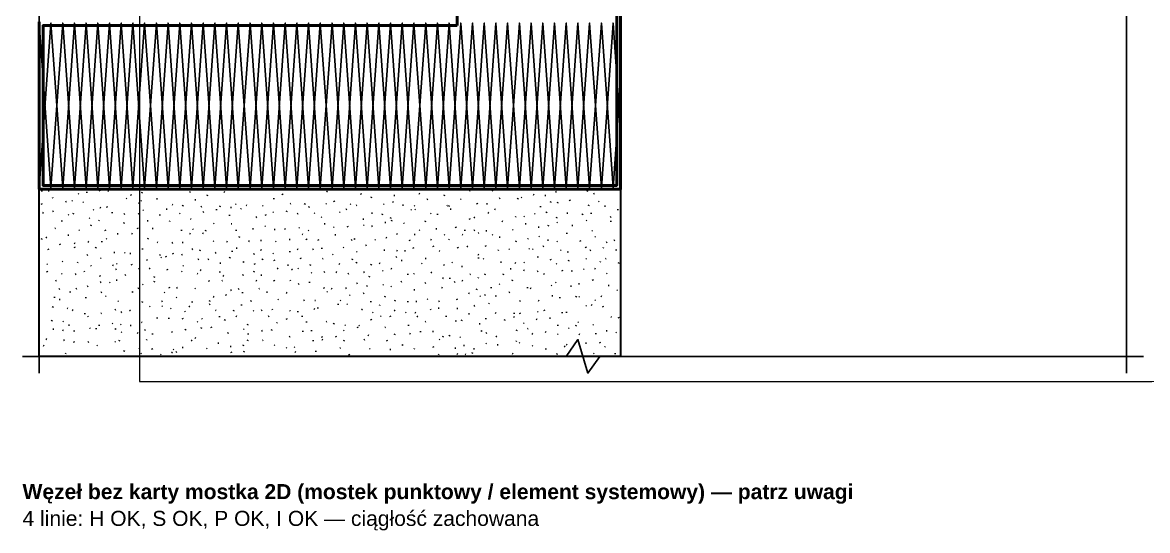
# Model space of a CAD drawing. Header units: metres. Extents: x -0.4 to 46.8, y -1.3 to 1.1.
# Drawn here: x 44.79 to 46.135, y -1.208 to -0.601 of the extents above; entities that cross this region are included whole.
import ezdxf

# ---------------------------------------------------------------- set-up
doc = ezdxf.new("R2010")
doc.units = ezdxf.units.M
doc.linetypes.add('KRESKOWA_DROBNA', pattern=[3.15, 2.1, -1.05])
doc.linetypes.add('PUNKTOWA_KROTKA', pattern=[6.3, 4.2, -1.05, 0, -1.05])
doc.layers.add('A-DET-IZOL', color=30, linetype='Continuous', lineweight=35, true_color=0xef6c00)
doc.layers.add('A-DET-MEMBRANY', color=8, linetype='PUNKTOWA_KROTKA', lineweight=25, true_color=0x455a64)
for name, color, linetype, lineweight in [('A-DET-OPIS', 2, 'Continuous', 25), ('A-DET-PRZERWA', 8, 'Continuous', 25), ('A-KRESKOWANIE', 8, 'Continuous', 18), ('A-OPISY', 2, 'Continuous', 25), ('A-SCIANY-IZOL', 4, 'Continuous', 35), ('A-WARSTWY', 8, 'Continuous', 25)]:
    doc.layers.add(name, color=color, linetype=linetype, lineweight=lineweight)
doc.styles.add('PL_ARIAL', font='arial.ttf')
doc.styles.add('PL_ARIAL_B', font='arialbd.ttf')

msp = doc.modelspace()

# ---------------------------------------------------------------- linework, layer by layer
at = {"layer": 'A-DET-IZOL', "lineweight": 50, "ltscale": 0.01, "true_color": 0xef6c00}
msp.add_lwpolyline([(45.3096, -0.6045), (45.3096, -0.0455), (45.2596, -0.0455), (45.2596, -0.0045), (45.3706, -0.0045), (45.3706, -0.0095), (45.5006, -0.0095), (45.5006, -0.7955), (44.8146, -0.7955), (44.8146, -0.6045)], close=True, dxfattribs=at)
at = {"layer": 'A-DET-MEMBRANY', "linetype": 'KRESKOWA_DROBNA', "lineweight": 25, "ltscale": 0.01, "true_color": 0x757575, "flags": 128}
msp.add_lwpolyline([(44.8101, -0.8), (45.5051, -0.8)], dxfattribs=at)
at = {"layer": 'A-DET-PRZERWA', "lineweight": 25, "ltscale": 0.01, "true_color": 0x000000}
for points in [[(44.8101, 0.02), (44.8101, -0.48), (44.8301, -0.494), (44.7901, -0.506), (44.8101, -0.52), (44.8101, -1.02)], [(46.1101, -0.0567), (46.1101, -0.5184), (46.1301, -0.5324), (46.0901, -0.5444), (46.1101, -0.5584), (46.1101, -1.02)], [(44.7901, -1), (45.4401, -1), (45.4541, -0.98), (45.4661, -1.02), (45.4801, -1), (46.1301, -1)]]:
    msp.add_lwpolyline(points, dxfattribs=at)
at = {"layer": 'A-KRESKOWANIE', "lineweight": 25, "ltscale": 0.01}
for points in [[(44.8101, -0.7985), (44.8241, -0.6015), (44.8381, -0.7985), (44.8521, -0.6015), (44.8661, -0.7985), (44.8801, -0.6015), (44.8941, -0.7985), (44.9081, -0.6015), (44.9221, -0.7985), (44.9361, -0.6015), (44.9501, -0.7985), (44.9641, -0.6015), (44.9781, -0.7985), (44.9921, -0.6015), (45.0061, -0.7985), (45.0201, -0.6015), (45.0341, -0.7985), (45.0481, -0.6015), (45.0621, -0.7985), (45.0761, -0.6015), (45.0901, -0.7985), (45.1041, -0.6015), (45.1181, -0.7985), (45.1321, -0.6015), (45.1461, -0.7985), (45.1601, -0.6015), (45.1741, -0.7985), (45.1881, -0.6015), (45.2021, -0.7985), (45.2161, -0.6015), (45.2301, -0.7985), (45.2441, -0.6015), (45.2581, -0.7985), (45.2721, -0.6015), (45.2861, -0.7985), (45.3001, -0.6015), (45.3141, -0.7985), (45.3281, -0.6015), (45.3421, -0.7985), (45.3561, -0.6015), (45.3701, -0.7985), (45.3841, -0.6015), (45.3981, -0.7985), (45.4121, -0.6015), (45.4261, -0.7985), (45.4401, -0.6015), (45.4541, -0.7985), (45.4681, -0.6015), (45.4821, -0.7985), (45.4961, -0.6015), (45.5051, -0.7281)], [(44.8101, -0.6015), (44.8241, -0.7985), (44.8381, -0.6015), (44.8521, -0.7985), (44.8661, -0.6015), (44.8801, -0.7985), (44.8941, -0.6015), (44.9081, -0.7985), (44.9221, -0.6015), (44.9361, -0.7985), (44.9501, -0.6015), (44.9641, -0.7985), (44.9781, -0.6015), (44.9921, -0.7985), (45.0061, -0.6015), (45.0201, -0.7985), (45.0341, -0.6015), (45.0481, -0.7985), (45.0621, -0.6015), (45.0761, -0.7985), (45.0901, -0.6015), (45.1041, -0.7985), (45.1181, -0.6015), (45.1321, -0.7985), (45.1461, -0.6015), (45.1601, -0.7985), (45.1741, -0.6015), (45.1881, -0.7985), (45.2021, -0.6015), (45.2161, -0.7985), (45.2301, -0.6015), (45.2441, -0.7985), (45.2581, -0.6015), (45.2721, -0.7985), (45.2861, -0.6015), (45.3001, -0.7985), (45.3141, -0.6015), (45.3281, -0.7985), (45.3421, -0.6015), (45.3561, -0.7985), (45.3701, -0.6015), (45.3841, -0.7985), (45.3981, -0.6015), (45.4121, -0.7985), (45.4261, -0.6015), (45.4401, -0.7985), (45.4541, -0.6015), (45.4681, -0.7985), (45.4821, -0.6015), (45.4961, -0.7985), (45.5051, -0.6719)], [(44.813, -0.8028), (44.8133, -0.8016)], [(44.8207, -0.8022), (44.8219, -0.8019)], [(44.8568, -0.8061), (44.8573, -0.8051)], [(44.8668, -0.8043), (44.8668, -0.8031)], [(44.8825, -0.8023), (44.8823, -0.8011)], [(44.8931, -0.8025), (44.892, -0.8021)], [(44.92, -0.8076), (44.9194, -0.8066)], [(44.9328, -0.8048), (44.9332, -0.8037)], [(44.9898, -0.8038), (44.9908, -0.8031)], [(45.0108, -0.8079), (45.0113, -0.8068)], [(45.0321, -0.8035), (45.0309, -0.8033)], [(45.1012, -0.8067), (45.1007, -0.8055)], [(45.1546, -0.8034), (45.1537, -0.8025)], [(45.1951, -0.8065), (45.1946, -0.8054)], [(45.2649, -0.8058), (45.2638, -0.8054)], [(45.3241, -0.8022), (45.3251, -0.8016)], [(45.3524, -0.8025), (45.3514, -0.8018)], [(45.4017, -0.8068), (45.4006, -0.8064)], [(45.4274, -0.8035), (45.4284, -0.8027)], [(45.465, -0.8028), (45.4655, -0.8018)], [(45.4729, -0.8056), (45.474, -0.8053)], [(44.8131, -0.8184), (44.8127, -0.8172)], [(44.8265, -0.811), (44.8259, -0.8099)], [(44.8415, -0.8151), (44.8426, -0.8146)], [(44.85, -0.8144), (44.8492, -0.8135)], [(44.863, -0.8159), (44.862, -0.8152)], [(44.9149, -0.8116), (44.9139, -0.8109)], [(44.9295, -0.817), (44.929, -0.8159)], [(44.9322, -0.8144), (44.9315, -0.8134)], [(44.9514, -0.8118), (44.9503, -0.8115)], [(44.9699, -0.8188), (44.9689, -0.8182)], [(44.9815, -0.8202), (44.9822, -0.8192)], [(44.9962, -0.8129), (44.9974, -0.8126)], [(45.0259, -0.8211), (45.0264, -0.82)], [(45.0447, -0.8185), (45.0455, -0.8176)], [(45.0584, -0.8195), (45.0573, -0.8192)], [(45.0768, -0.8202), (45.0778, -0.8195)], [(45.0907, -0.8121), (45.0906, -0.8109)], [(45.1099, -0.8176), (45.1109, -0.817)], [(45.1274, -0.8182), (45.1281, -0.8173)], [(45.1529, -0.818), (45.1537, -0.8172)], [(45.1629, -0.8152), (45.1624, -0.8141)], [(45.1826, -0.8184), (45.1818, -0.8174)], [(45.1888, -0.8195), (45.1899, -0.8191)], [(45.2069, -0.8104), (45.2073, -0.8093)], [(45.2217, -0.8185), (45.2223, -0.8175)], [(45.2336, -0.8156), (45.2325, -0.8153)], [(45.234, -0.8076), (45.2352, -0.8076)], [(45.2455, -0.8193), (45.2443, -0.8192)], [(45.2582, -0.8202), (45.2593, -0.8196)], [(45.2736, -0.8125), (45.2747, -0.8119)], [(45.2942, -0.8081), (45.2947, -0.807)], [(45.2972, -0.8198), (45.2983, -0.8195)], [(45.2998, -0.8206), (45.3003, -0.8195)], [(45.3144, -0.8125), (45.3136, -0.8117)], [(45.3342, -0.8178), (45.3334, -0.8168)], [(45.3448, -0.8176), (45.346, -0.8175)], [(45.3599, -0.8113), (45.3611, -0.811)], [(45.3817, -0.8119), (45.3825, -0.811)], [(45.3864, -0.8106), (45.3872, -0.8097)], [(45.4095, -0.8215), (45.4092, -0.8203)], [(45.4156, -0.8078), (45.4144, -0.8076)], [(45.4215, -0.8159), (45.4218, -0.8148)], [(45.4297, -0.8166), (45.4299, -0.8154)], [(45.4447, -0.814), (45.4441, -0.8129)], [(45.4667, -0.82), (45.4672, -0.8189)], [(45.4796, -0.8152), (45.4788, -0.8143)], [(44.8151, -0.8286), (44.8141, -0.8279)], [(44.8258, -0.8267), (44.827, -0.8263)], [(44.8445, -0.8311), (44.8454, -0.8303)], [(44.8508, -0.8298), (44.8511, -0.8286)], [(44.8752, -0.8252), (44.8744, -0.8243)], [(44.8838, -0.8223), (44.8826, -0.822)], [(44.8914, -0.8221), (44.891, -0.8209)], [(44.8973, -0.8286), (44.8974, -0.8274)], [(44.9113, -0.83), (44.9123, -0.8295)], [(44.9296, -0.8299), (44.9289, -0.8289)], [(44.9341, -0.8256), (44.9348, -0.8247)], [(44.9543, -0.8317), (44.9544, -0.8305)], [(44.9631, -0.824), (44.9619, -0.8238)], [(44.9779, -0.8297), (44.9784, -0.8287)], [(45.0034, -0.821), (45.0045, -0.8208)], [(45.0057, -0.8275), (45.0068, -0.8271)], [(45.0221, -0.8251), (45.0219, -0.8239)], [(45.0375, -0.8318), (45.0374, -0.8306)], [(45.0387, -0.8219), (45.0399, -0.8218)], [(45.0509, -0.8239), (45.0516, -0.823)], [(45.0692, -0.8338), (45.0703, -0.8333)], [(45.0809, -0.8315), (45.0806, -0.8304)], [(45.0901, -0.8279), (45.0893, -0.8271)], [(45.1057, -0.8273), (45.1059, -0.8261)], [(45.1186, -0.8295), (45.1197, -0.829)], [(45.1324, -0.822), (45.1326, -0.8208)], [(45.1388, -0.8293), (45.1396, -0.8284)], [(45.1479, -0.8341), (45.1473, -0.8331)], [(45.1692, -0.8279), (45.17, -0.827)], [(45.1767, -0.8243), (45.1778, -0.8239)], [(45.2073, -0.8288), (45.2085, -0.8287)], [(45.22, -0.8306), (45.2206, -0.8295)], [(45.2543, -0.8252), (45.255, -0.8243)], [(45.2598, -0.8248), (45.2592, -0.8238)], [(45.2787, -0.8296), (45.2778, -0.8289)], [(45.2862, -0.8309), (45.2861, -0.8297)], [(45.3013, -0.824), (45.3025, -0.8238)], [(45.3297, -0.8343), (45.3308, -0.8337)], [(45.3474, -0.8287), (45.3464, -0.828)], [(45.3556, -0.8244), (45.3544, -0.8241)], [(45.3794, -0.8336), (45.38, -0.8326)], [(45.3902, -0.8333), (45.3894, -0.8325)], [(45.4023, -0.8301), (45.4031, -0.8292)], [(45.4163, -0.8282), (45.4171, -0.8272)], [(45.4284, -0.8348), (45.4288, -0.8337)], [(45.4407, -0.8289), (45.4419, -0.8289)], [(45.4592, -0.8306), (45.4598, -0.8295)], [(45.4699, -0.8295), (45.47, -0.8283)], [(45.4872, -0.8205), (45.486, -0.8205)], [(45.4926, -0.8334), (45.4938, -0.8332)], [(45.5019, -0.8252), (45.502, -0.8241)], [(44.8287, -0.8472), (44.8296, -0.8465)], [(44.837, -0.8389), (44.837, -0.8377)], [(44.8706, -0.8352), (44.8699, -0.8342)], [(44.8719, -0.8437), (44.8722, -0.8425)], [(44.8814, -0.8381), (44.8819, -0.837)], [(44.9113, -0.841), (44.9118, -0.84)], [(44.9281, -0.8474), (44.9275, -0.8463)], [(44.9392, -0.8381), (44.9404, -0.838)], [(44.9452, -0.8472), (44.9464, -0.8471)], [(44.9657, -0.8389), (44.9663, -0.8378)], [(44.9918, -0.8361), (44.9908, -0.8355)], [(44.9943, -0.8483), (44.9937, -0.8473)], [(45.0185, -0.8415), (45.0192, -0.8406)], [(45.0405, -0.8415), (45.0394, -0.8413)], [(45.0652, -0.8476), (45.0663, -0.8473)], [(45.0798, -0.8447), (45.0805, -0.8437)], [(45.1203, -0.8465), (45.1214, -0.846)], [(45.1506, -0.8416), (45.1518, -0.8415)], [(45.162, -0.846), (45.1625, -0.845)], [(45.1789, -0.8454), (45.1785, -0.8443)], [(45.198, -0.8361), (45.1968, -0.8361)], [(45.1976, -0.8436), (45.1985, -0.8428)], [(45.2075, -0.8445), (45.2086, -0.8439)], [(45.2243, -0.84), (45.2231, -0.8398)], [(45.23, -0.8352), (45.2306, -0.8341)], [(45.2313, -0.8383), (45.2318, -0.8373)], [(45.2465, -0.8412), (45.2458, -0.8402)], [(45.2715, -0.8393), (45.2718, -0.8381)], [(45.3085, -0.8462), (45.3078, -0.8452)], [(45.325, -0.8362), (45.3246, -0.8351)], [(45.3645, -0.8386), (45.3633, -0.8383)], [(45.391, -0.8416), (45.3922, -0.8415)], [(45.4077, -0.8456), (45.4066, -0.8453)], [(45.4184, -0.8442), (45.419, -0.8431)], [(45.4296, -0.8404), (45.4289, -0.8394)], [(45.4469, -0.8436), (45.4481, -0.8435)], [(45.464, -0.8381), (45.4649, -0.8373)], [(45.4934, -0.8392), (45.4935, -0.838)], [(44.8129, -0.8603), (44.813, -0.8592)], [(44.819, -0.8582), (44.818, -0.8575)], [(44.8441, -0.8552), (44.8453, -0.855)], [(44.8582, -0.8495), (44.8573, -0.8487)], [(44.8893, -0.8499), (44.889, -0.8488)], [(44.8899, -0.8597), (44.891, -0.8591)], [(44.9044, -0.8535), (44.9032, -0.8533)], [(44.9214, -0.8536), (44.9205, -0.8529)], [(44.9399, -0.8597), (44.9404, -0.8586)], [(44.98, -0.8498), (44.9802, -0.8486)], [(44.9909, -0.8533), (44.9897, -0.8532)], [(45.0065, -0.853), (45.0053, -0.8525)], [(45.009, -0.8501), (45.0093, -0.8489)], [(45.0457, -0.8498), (45.0455, -0.8486)], [(45.0493, -0.8579), (45.0494, -0.8567)], [(45.091, -0.8484), (45.0922, -0.8483)], [(45.1045, -0.8478), (45.1034, -0.8474)], [(45.11, -0.8604), (45.1088, -0.8603)], [(45.1254, -0.8542), (45.1243, -0.8537)], [(45.13, -0.8605), (45.1294, -0.8595)], [(45.1324, -0.8497), (45.1316, -0.8489)], [(45.144, -0.8613), (45.1437, -0.8601)], [(45.1636, -0.8547), (45.1648, -0.8546)], [(45.1832, -0.861), (45.1843, -0.8605)], [(45.1867, -0.8602), (45.1872, -0.8591)], [(45.2121, -0.8612), (45.2112, -0.8603)], [(45.2257, -0.8581), (45.2245, -0.8577)], [(45.2382, -0.8538), (45.2371, -0.8536)], [(45.2532, -0.8618), (45.2529, -0.8606)], [(45.2583, -0.8543), (45.2595, -0.8543)], [(45.2651, -0.8496), (45.2644, -0.8486)], [(45.2789, -0.8607), (45.2779, -0.8601)], [(45.2853, -0.8476), (45.2841, -0.8474)], [(45.2949, -0.855), (45.294, -0.8543)], [(45.2996, -0.8607), (45.3003, -0.8597)], [(45.3167, -0.8546), (45.3156, -0.8541)], [(45.3188, -0.8499), (45.3187, -0.8487)], [(45.3298, -0.8496), (45.3309, -0.8492)], [(45.3347, -0.8527), (45.3358, -0.8522)], [(45.344, -0.85), (45.3452, -0.8499)], [(45.3522, -0.8551), (45.3514, -0.8543)], [(45.36, -0.8576), (45.3612, -0.8576)], [(45.3765, -0.8492), (45.376, -0.8482)], [(45.3941, -0.8599), (45.3947, -0.8589)], [(45.4073, -0.8572), (45.4082, -0.8564)], [(45.441, -0.8536), (45.4407, -0.8524)], [(45.4707, -0.8503), (45.4715, -0.8495)], [(45.4751, -0.8576), (45.4744, -0.8566)], [(44.8211, -0.8725), (44.8206, -0.8714)], [(44.8349, -0.8667), (44.8347, -0.8655)], [(44.8531, -0.8649), (44.8519, -0.8646)], [(44.8526, -0.87), (44.8523, -0.8689)], [(44.8693, -0.8633), (44.8682, -0.8628)], [(44.8772, -0.8704), (44.8781, -0.8695)], [(44.8851, -0.8633), (44.8849, -0.8622)], [(44.9335, -0.8721), (44.9334, -0.8709)], [(44.952, -0.864), (44.9509, -0.8635)], [(44.9688, -0.8647), (44.9698, -0.864)], [(44.9822, -0.8639), (44.981, -0.8637)], [(44.9927, -0.872), (44.9936, -0.8712)], [(45.0022, -0.8738), (45.0024, -0.8726)], [(45.0181, -0.8628), (45.019, -0.8619)], [(45.0351, -0.8629), (45.0339, -0.8626)], [(45.0406, -0.8749), (45.0408, -0.8737)], [(45.0466, -0.8705), (45.0454, -0.8705)], [(45.0614, -0.8625), (45.0604, -0.8618)], [(45.0746, -0.8616), (45.0757, -0.8615)], [(45.0756, -0.8734), (45.0751, -0.8722)], [(45.0935, -0.8629), (45.0924, -0.8623)], [(45.1097, -0.8752), (45.1095, -0.874)], [(45.1195, -0.8723), (45.1185, -0.8717)], [(45.1368, -0.8721), (45.1379, -0.8717)], [(45.1479, -0.8714), (45.1479, -0.8702)], [(45.1736, -0.8703), (45.1743, -0.8693)], [(45.2001, -0.8674), (45.2013, -0.8672)], [(45.2221, -0.8731), (45.2233, -0.873)], [(45.2384, -0.8739), (45.2372, -0.8735)], [(45.2469, -0.8738), (45.2481, -0.8736)], [(45.2575, -0.871), (45.2573, -0.8698)], [(45.2814, -0.8691), (45.2811, -0.868)], [(45.2892, -0.8741), (45.2882, -0.8736)], [(45.3111, -0.8704), (45.3102, -0.8695)], [(45.3213, -0.8688), (45.3223, -0.8682)], [(45.3439, -0.8686), (45.3436, -0.8674)], [(45.3589, -0.8735), (45.3593, -0.8724)], [(45.3722, -0.8723), (45.3714, -0.8714)], [(45.3797, -0.863), (45.3803, -0.8619)], [(45.3962, -0.8719), (45.3953, -0.8711)], [(45.4006, -0.8721), (45.3998, -0.8712)], [(45.4122, -0.8687), (45.4133, -0.8682)], [(45.419, -0.8612), (45.4178, -0.861)], [(45.4298, -0.8632), (45.429, -0.8623)], [(45.4333, -0.8732), (45.4342, -0.8724)], [(45.4573, -0.8626), (45.4569, -0.8615)], [(45.4638, -0.8702), (45.4632, -0.8691)], [(45.4685, -0.8733), (45.4697, -0.8729)], [(45.4841, -0.8707), (45.4848, -0.8697)], [(45.488, -0.8639), (45.4891, -0.8633)], [(45.4972, -0.8616), (45.4983, -0.8612)], [(45.5, -0.8735), (45.4999, -0.8723)], [(44.8384, -0.8871), (44.8375, -0.8862)], [(44.8558, -0.8883), (44.8564, -0.8873)], [(44.8669, -0.8788), (44.868, -0.8784)], [(44.8833, -0.883), (44.8843, -0.8823)], [(44.8994, -0.8758), (44.9006, -0.8757)], [(44.9121, -0.8767), (44.9128, -0.8758)], [(44.9185, -0.8771), (44.9197, -0.8771)], [(44.9396, -0.8848), (44.9384, -0.8845)], [(44.9537, -0.8788), (44.9549, -0.8786)], [(44.9553, -0.8822), (44.9562, -0.8813)], [(44.9619, -0.8812), (44.9613, -0.8802)], [(44.9701, -0.8776), (44.9698, -0.8765)], [(44.9803, -0.8785), (44.9815, -0.8783)], [(44.9996, -0.884), (45.0008, -0.8838)], [(45.0117, -0.8842), (45.0127, -0.8836)], [(45.0206, -0.8766), (45.0216, -0.8759)], [(45.0377, -0.8825), (45.0383, -0.8814)], [(45.0546, -0.8877), (45.054, -0.8867)], [(45.0667, -0.8782), (45.067, -0.8771)], [(45.0767, -0.8845), (45.0772, -0.8833)], [(45.0903, -0.8772), (45.0893, -0.8765)], [(45.0915, -0.8857), (45.0911, -0.8846)], [(45.1227, -0.8832), (45.1226, -0.882)], [(45.1486, -0.8834), (45.1496, -0.8828)], [(45.1615, -0.8786), (45.1606, -0.8778)], [(45.1841, -0.8844), (45.1846, -0.8834)], [(45.1891, -0.8885), (45.1896, -0.8874)], [(45.1893, -0.8754), (45.1901, -0.8745)], [(45.2366, -0.8812), (45.2378, -0.8809)], [(45.2427, -0.8852), (45.2439, -0.8852)], [(45.2725, -0.8831), (45.2713, -0.8828)], [(45.3032, -0.8882), (45.304, -0.8874)], [(45.3355, -0.8787), (45.3346, -0.878)], [(45.3352, -0.883), (45.3354, -0.8818)], [(45.3417, -0.8838), (45.3407, -0.8831)], [(45.3617, -0.8873), (45.3629, -0.8872)], [(45.3904, -0.8882), (45.3896, -0.8873)], [(45.4063, -0.8817), (45.4063, -0.8805)], [(45.4217, -0.8851), (45.4215, -0.8839)], [(45.4422, -0.8759), (45.4419, -0.8747)], [(45.443, -0.8862), (45.4434, -0.8851)], [(45.4637, -0.8837), (45.4644, -0.8828)], [(45.4806, -0.8875), (45.4812, -0.8865)], [(45.4869, -0.8834), (45.488, -0.883)], [(44.8199, -0.8901), (44.8191, -0.8892)], [(44.82, -0.8991), (44.8192, -0.8981)], [(44.8366, -0.9015), (44.8376, -0.9008)], [(44.8643, -0.8989), (44.8637, -0.8979)], [(44.8723, -0.8923), (44.8716, -0.8913)], [(44.8987, -0.8912), (44.8975, -0.8911)], [(44.9012, -0.8962), (44.9023, -0.8958)], [(44.9032, -0.8898), (44.9024, -0.8889)], [(44.9207, -0.8908), (44.9203, -0.8897)], [(44.9289, -0.8952), (44.9301, -0.8951)], [(44.9425, -0.8952), (44.9414, -0.8946)], [(44.9636, -0.897), (44.9632, -0.8959)], [(44.9811, -0.8987), (44.98, -0.8982)], [(44.9826, -0.8922), (44.9816, -0.8914)], [(44.9997, -0.9013), (44.9987, -0.9007)], [(45.0035, -0.8972), (45.0025, -0.8965)], [(45.0259, -0.8996), (45.026, -0.8984)], [(45.0273, -0.8885), (45.0261, -0.8884)], [(45.0665, -0.8993), (45.0669, -0.8982)], [(45.0678, -0.8901), (45.0674, -0.889)], [(45.0947, -0.8953), (45.0956, -0.8946)], [(45.1081, -0.891), (45.1069, -0.8909)], [(45.1117, -0.8964), (45.1128, -0.8959)], [(45.1193, -0.8954), (45.1201, -0.8946)], [(45.1341, -0.8912), (45.1344, -0.89)], [(45.135, -0.9006), (45.1359, -0.8998)], [(45.1503, -0.8993), (45.1515, -0.899)], [(45.1658, -0.8997), (45.1648, -0.899)], [(45.1694, -0.8899), (45.1684, -0.8892)], [(45.1791, -0.9012), (45.1803, -0.9009)], [(45.1979, -0.8995), (45.199, -0.899)], [(45.2067, -0.8908), (45.2073, -0.8898)], [(45.2177, -0.8889), (45.2165, -0.8885)], [(45.2213, -0.8981), (45.2203, -0.8974)], [(45.2315, -0.8954), (45.2305, -0.8948)], [(45.2578, -0.9018), (45.2582, -0.9007)], [(45.2669, -0.8893), (45.2678, -0.8885)], [(45.2793, -0.9002), (45.2784, -0.8993)], [(45.2944, -0.891), (45.2932, -0.8907)], [(45.3148, -0.8926), (45.316, -0.8925)], [(45.3741, -0.8953), (45.3729, -0.8952)], [(45.3797, -0.8887), (45.3787, -0.888)], [(45.3903, -0.8973), (45.3891, -0.897)], [(45.4052, -0.8983), (45.4064, -0.898)], [(45.414, -0.9018), (45.413, -0.9011)], [(45.429, -0.8897), (45.428, -0.889)], [(45.4356, -0.8979), (45.4352, -0.8968)], [(45.4468, -0.8984), (45.447, -0.8972)], [(45.4607, -0.8962), (45.4615, -0.8953)], [(45.475, -0.8953), (45.4739, -0.895)], [(45.489, -0.9011), (45.4882, -0.9003)], [(45.5025, -0.889), (45.5029, -0.8879)], [(44.8296, -0.9098), (44.8306, -0.9092)], [(44.8531, -0.9019), (44.8542, -0.9014)], [(44.8829, -0.9046), (44.8826, -0.9034)], [(44.8831, -0.9115), (44.8841, -0.9108)], [(44.8941, -0.9121), (44.8949, -0.9112)], [(44.9034, -0.9088), (44.9022, -0.9088)], [(44.9125, -0.9027), (44.9137, -0.9026)], [(44.9344, -0.9145), (44.9335, -0.9136)], [(44.9475, -0.9058), (44.9477, -0.9046)], [(44.9476, -0.9114), (44.948, -0.9102)], [(45.0132, -0.9104), (45.013, -0.9093)], [(45.0282, -0.9097), (45.0293, -0.9093)], [(45.0307, -0.9039), (45.0297, -0.9032)], [(45.0533, -0.9031), (45.0537, -0.902)], [(45.0701, -0.9097), (45.069, -0.9092)], [(45.0761, -0.9029), (45.0749, -0.9028)], [(45.0913, -0.91), (45.0906, -0.909)], [(45.1105, -0.9098), (45.1101, -0.9087)], [(45.1198, -0.9138), (45.121, -0.9134)], [(45.1332, -0.9121), (45.1331, -0.9109)], [(45.1895, -0.9128), (45.1907, -0.9125)], [(45.2044, -0.9052), (45.2048, -0.904)], [(45.2209, -0.9149), (45.2217, -0.914)], [(45.2422, -0.911), (45.2434, -0.9105)], [(45.2506, -0.9024), (45.2507, -0.9012)], [(45.2711, -0.9124), (45.2722, -0.9121)], [(45.2934, -0.9067), (45.2923, -0.9062)], [(45.3011, -0.9071), (45.3009, -0.9059)], [(45.3063, -0.9113), (45.3074, -0.911)], [(45.3167, -0.9095), (45.3155, -0.9093)], [(45.3247, -0.9021), (45.3258, -0.9016)], [(45.3348, -0.9066), (45.3354, -0.9056)], [(45.343, -0.9024), (45.3433, -0.9012)], [(45.3609, -0.9141), (45.3599, -0.9133)], [(45.3648, -0.9024), (45.3651, -0.9012)], [(45.3754, -0.9095), (45.3758, -0.9084)], [(45.428, -0.9122), (45.4273, -0.9113)], [(45.4558, -0.9134), (45.4546, -0.9131)], [(45.4724, -0.9091), (45.4717, -0.9082)], [(44.8336, -0.9195), (44.8348, -0.9192)], [(44.8471, -0.9235), (44.8472, -0.9223)], [(44.8539, -0.9194), (44.8549, -0.9188)], [(44.8674, -0.9163), (44.8686, -0.9161)], [(44.8839, -0.9238), (44.8851, -0.9234)], [(44.8891, -0.9284), (44.89, -0.9276)], [(44.9213, -0.9236), (44.9218, -0.9225)], [(44.9279, -0.9187), (44.9291, -0.9183)], [(44.9596, -0.9242), (44.9604, -0.9233)], [(44.9657, -0.9185), (44.9654, -0.9173)], [(44.9742, -0.9184), (44.9752, -0.9178)], [(44.997, -0.9193), (44.9962, -0.9184)], [(45.0335, -0.9271), (45.033, -0.926)], [(45.0388, -0.9212), (45.0398, -0.9205)], [(45.0481, -0.9197), (45.0492, -0.9192)], [(45.0532, -0.9246), (45.0531, -0.9234)], [(45.0725, -0.9192), (45.0736, -0.9187)], [(45.0818, -0.9234), (45.083, -0.9232)], [(45.1064, -0.9243), (45.1054, -0.9236)], [(45.1509, -0.9189), (45.1505, -0.9178)], [(45.1548, -0.9234), (45.154, -0.9224)], [(45.1602, -0.9191), (45.1591, -0.919)], [(45.1763, -0.9187), (45.1773, -0.9182)], [(45.181, -0.9272), (45.1817, -0.9262)], [(45.1973, -0.9248), (45.1984, -0.9244)], [(45.2015, -0.9161), (45.2026, -0.9156)], [(45.2313, -0.917), (45.2304, -0.9162)], [(45.2592, -0.9204), (45.258, -0.9203)], [(45.2921, -0.918), (45.2909, -0.9177)], [(45.3243, -0.9247), (45.3231, -0.9246)], [(45.333, -0.9206), (45.3332, -0.9194)], [(45.3368, -0.9284), (45.3376, -0.9275)], [(45.3425, -0.9269), (45.3436, -0.9264)], [(45.3503, -0.9183), (45.3502, -0.9171)], [(45.3559, -0.9285), (45.356, -0.9273)], [(45.3717, -0.9238), (45.3727, -0.9233)], [(45.394, -0.9186), (45.3937, -0.9174)], [(45.3981, -0.9189), (45.3971, -0.9183)], [(45.422, -0.9155), (45.423, -0.9148)], [(45.4243, -0.9277), (45.4231, -0.9275)], [(45.4464, -0.9162), (45.4452, -0.9159)], [(45.4518, -0.929), (45.4524, -0.928)], [(45.4914, -0.9154), (45.4902, -0.9152)], [(45.5006, -0.9211), (45.5016, -0.9205)], [(44.8261, -0.9414), (44.8266, -0.9403)], [(44.8283, -0.9301), (44.8283, -0.9289)], [(44.8338, -0.932), (44.835, -0.9319)], [(44.8656, -0.9304), (44.8656, -0.9292)], [(44.9041, -0.9343), (44.905, -0.9336)], [(44.933, -0.9354), (44.9337, -0.9344)], [(44.9419, -0.9409), (44.9427, -0.94)], [(44.9563, -0.9344), (44.9574, -0.9339)], [(44.9576, -0.9405), (44.9568, -0.9397)], [(44.9746, -0.9298), (44.9737, -0.9291)], [(44.9901, -0.9408), (44.9891, -0.9401)], [(44.9931, -0.9355), (44.993, -0.9343)], [(45.0131, -0.938), (45.0143, -0.9376)], [(45.0136, -0.9344), (45.0141, -0.9333)], [(45.0192, -0.9291), (45.0182, -0.9284)], [(45.0518, -0.9393), (45.0519, -0.9381)], [(45.0629, -0.9343), (45.0636, -0.9333)], [(45.096, -0.9324), (45.0952, -0.9314)], [(45.1262, -0.933), (45.1273, -0.9328)], [(45.1405, -0.9333), (45.1394, -0.9331)], [(45.1675, -0.9383), (45.1675, -0.9371)], [(45.1699, -0.9337), (45.1707, -0.9329)], [(45.1779, -0.9378), (45.1788, -0.9371)], [(45.2065, -0.9351), (45.2067, -0.934)], [(45.2169, -0.9393), (45.2174, -0.9382)], [(45.2233, -0.9292), (45.2238, -0.9281)], [(45.2354, -0.9339), (45.2358, -0.9327)], [(45.2507, -0.9353), (45.2508, -0.9341)], [(45.2604, -0.9345), (45.2616, -0.9344)], [(45.274, -0.932), (45.2748, -0.9312)], [(45.2875, -0.9345), (45.2886, -0.9339)], [(45.3099, -0.9322), (45.3095, -0.9311)], [(45.3298, -0.9398), (45.3308, -0.9391)], [(45.3474, -0.9373), (45.3481, -0.9362)], [(45.3844, -0.934), (45.3855, -0.9337)], [(45.4077, -0.9337), (45.4067, -0.933)], [(45.4323, -0.9303), (45.4326, -0.9291)], [(45.4553, -0.9293), (45.4559, -0.9283)], [(45.4642, -0.94), (45.4634, -0.9391)], [(45.4711, -0.9388), (45.4699, -0.9384)], [(45.4752, -0.933), (45.4742, -0.9324)], [(45.4826, -0.9283), (45.4814, -0.9281)], [(45.4841, -0.9413), (45.484, -0.9401)], [(44.8444, -0.9427), (44.8433, -0.9422)], [(44.8505, -0.9451), (44.8495, -0.9444)], [(44.8645, -0.9495), (44.8645, -0.9483)], [(44.8686, -0.9528), (44.868, -0.9518)], [(44.8836, -0.9489), (44.8847, -0.9485)], [(44.9004, -0.9443), (44.9015, -0.9439)], [(44.9078, -0.9475), (44.9087, -0.9467)], [(44.9181, -0.9455), (44.9191, -0.9448)], [(44.9512, -0.9548), (44.9512, -0.9536)], [(44.9651, -0.9551), (44.965, -0.9539)], [(44.9678, -0.9433), (44.9671, -0.9423)], [(44.9816, -0.9554), (44.9813, -0.9542)], [(44.9845, -0.9469), (44.984, -0.9458)], [(45.0049, -0.9556), (45.0044, -0.9545)], [(45.0218, -0.9453), (45.0208, -0.9447)], [(45.0257, -0.953), (45.0255, -0.9518)], [(45.0422, -0.9459), (45.0429, -0.9449)], [(45.0463, -0.9522), (45.0451, -0.9519)], [(45.0667, -0.9459), (45.0657, -0.9452)], [(45.0755, -0.945), (45.0767, -0.9449)], [(45.0839, -0.9523), (45.0851, -0.9521)], [(45.089, -0.9445), (45.0886, -0.9434)], [(45.1059, -0.9559), (45.1057, -0.9547)], [(45.1102, -0.9461), (45.1096, -0.945)], [(45.1194, -0.947), (45.1192, -0.9459)], [(45.1243, -0.9528), (45.1243, -0.9516)], [(45.1395, -0.9436), (45.1383, -0.9433)], [(45.1431, -0.9429), (45.1432, -0.9417)], [(45.1966, -0.9443), (45.1955, -0.9437)], [(45.2087, -0.9481), (45.2094, -0.9471)], [(45.2179, -0.9522), (45.2189, -0.9516)], [(45.2301, -0.9527), (45.2295, -0.9517)], [(45.2355, -0.9456), (45.2345, -0.9449)], [(45.2479, -0.948), (45.2489, -0.9473)], [(45.2603, -0.948), (45.2592, -0.9475)], [(45.2617, -0.9528), (45.2627, -0.9521)], [(45.2782, -0.9445), (45.2778, -0.9434)], [(45.2884, -0.9424), (45.2872, -0.9423)], [(45.2964, -0.9527), (45.2964, -0.9515)], [(45.3104, -0.9426), (45.3092, -0.9426)], [(45.3245, -0.9491), (45.3233, -0.949)], [(45.344, -0.9555), (45.3442, -0.9543)], [(45.3553, -0.9486), (45.3562, -0.9477)], [(45.3781, -0.9531), (45.377, -0.9528)], [(45.3778, -0.9493), (45.3778, -0.9481)], [(45.3851, -0.9491), (45.3845, -0.9481)], [(45.4067, -0.947), (45.4057, -0.9463)], [(45.4143, -0.9454), (45.4136, -0.9443)], [(45.4203, -0.9541), (45.4215, -0.9541)], [(45.4352, -0.9485), (45.4354, -0.9473)], [(45.4403, -0.9481), (45.4406, -0.9469)], [(45.4944, -0.9531), (45.4933, -0.9528)], [(45.5029, -0.9542), (45.5025, -0.9531)], [(44.8248, -0.9578), (44.8254, -0.9568)], [(44.8276, -0.9676), (44.8264, -0.9675)], [(44.8384, -0.9587), (44.8392, -0.9578)], [(44.8463, -0.9625), (44.8451, -0.9625)], [(44.871, -0.9667), (44.8704, -0.9657)], [(44.878, -0.9675), (44.8783, -0.9663)], [(44.8816, -0.9634), (44.8817, -0.9622)], [(44.898, -0.9609), (44.8971, -0.9601)], [(44.901, -0.9678), (44.9016, -0.9668)], [(44.908, -0.9624), (44.9072, -0.9616)], [(44.9189, -0.9631), (44.9201, -0.963)], [(44.9333, -0.9594), (44.9322, -0.9591)], [(44.9359, -0.9685), (44.937, -0.9681)], [(44.9847, -0.9685), (44.9852, -0.9675)], [(44.9987, -0.9589), (44.9996, -0.9581)], [(45.0036, -0.9665), (45.0042, -0.9655)], [(45.0161, -0.9659), (45.0158, -0.9648)], [(45.0316, -0.957), (45.0322, -0.956)], [(45.0543, -0.9678), (45.0552, -0.967)], [(45.0591, -0.9628), (45.0594, -0.9616)], [(45.0879, -0.9692), (45.0881, -0.968)], [(45.094, -0.9603), (45.0947, -0.9593)], [(45.1296, -0.9594), (45.1296, -0.9582)], [(45.153, -0.9587), (45.1541, -0.9583)], [(45.162, -0.9613), (45.1626, -0.9603)], [(45.1764, -0.9631), (45.1755, -0.9624)], [(45.1908, -0.9659), (45.1907, -0.9647)], [(45.192, -0.9633), (45.193, -0.9627)], [(45.2073, -0.9565), (45.2064, -0.9556)], [(45.2232, -0.9656), (45.2242, -0.9649)], [(45.2514, -0.9635), (45.2515, -0.9624)], [(45.2713, -0.9588), (45.2723, -0.9581)], [(45.3081, -0.9584), (45.3083, -0.9572)], [(45.315, -0.9573), (45.3155, -0.9562)], [(45.3371, -0.9611), (45.3359, -0.9609)], [(45.3662, -0.957), (45.3669, -0.956)], [(45.3805, -0.9695), (45.3809, -0.9684)], [(45.3899, -0.9606), (45.3891, -0.9597)], [(45.3937, -0.9672), (45.3947, -0.9665)], [(45.4053, -0.9557), (45.4042, -0.9554)], [(45.4301, -0.9636), (45.4302, -0.9624)], [(45.4427, -0.9668), (45.4435, -0.966)], [(45.4516, -0.9639), (45.452, -0.9627)], [(45.4547, -0.9596), (45.4539, -0.9586)], [(45.4728, -0.9626), (45.4719, -0.9619)], [(44.8191, -0.9798), (44.8181, -0.9791)], [(44.8392, -0.9691), (44.838, -0.9688)], [(44.8392, -0.9809), (44.8401, -0.9801)], [(44.8519, -0.9701), (44.8518, -0.9689)], [(44.9057, -0.9817), (44.9061, -0.9806)], [(44.9088, -0.9716), (44.9079, -0.9708)], [(44.9284, -0.9722), (44.9272, -0.972)], [(44.9383, -0.9807), (44.9389, -0.9797)], [(44.9454, -0.9738), (44.9456, -0.9726)], [(44.9695, -0.971), (44.9684, -0.9705)], [(44.9929, -0.9813), (44.9918, -0.9807)], [(44.9974, -0.9781), (44.9962, -0.9779)], [(45.0357, -0.9727), (45.0359, -0.9716)], [(45.0591, -0.9815), (45.0596, -0.9804)], [(45.0597, -0.974), (45.0597, -0.9728)], [(45.076, -0.9698), (45.0768, -0.969)], [(45.0768, -0.981), (45.0779, -0.9805)], [(45.1089, -0.9765), (45.11, -0.9763)], [(45.1252, -0.9708), (45.1253, -0.9696)], [(45.1356, -0.97), (45.1357, -0.9688)], [(45.1376, -0.9818), (45.1374, -0.9806)], [(45.1491, -0.9801), (45.148, -0.9797)], [(45.1482, -0.9774), (45.1481, -0.9762)], [(45.1651, -0.9771), (45.1648, -0.9759)], [(45.1747, -0.9694), (45.1738, -0.9685)], [(45.1744, -0.9816), (45.1748, -0.9805)], [(45.1982, -0.9802), (45.1994, -0.98)], [(45.2042, -0.9752), (45.2031, -0.9746)], [(45.2262, -0.9818), (45.2256, -0.9808)], [(45.235, -0.9744), (45.2353, -0.9732)], [(45.254, -0.9732), (45.2529, -0.9727)], [(45.2658, -0.9709), (45.2657, -0.9697)], [(45.2813, -0.9702), (45.2801, -0.9701)], [(45.2892, -0.9804), (45.2884, -0.9795)], [(45.2926, -0.977), (45.293, -0.9758)], [(45.3003, -0.9757), (45.3008, -0.9746)], [(45.3139, -0.9775), (45.3131, -0.9767)], [(45.3386, -0.9701), (45.3392, -0.969)], [(45.3442, -0.9722), (45.3453, -0.9717)], [(45.3571, -0.9766), (45.3561, -0.976)], [(45.3804, -0.9823), (45.3808, -0.9812)], [(45.4, -0.9733), (45.3991, -0.9726)], [(45.4161, -0.9712), (45.4149, -0.9708)], [(45.4303, -0.974), (45.4296, -0.973)], [(45.4562, -0.974), (45.455, -0.9736)], [(45.4754, -0.9733), (45.4756, -0.9722)], [(45.4891, -0.9695), (45.4879, -0.9693)], [(45.4994, -0.9717), (45.5003, -0.9709)], [(44.8158, -0.9872), (44.8146, -0.9869)], [(44.8518, -0.9833), (44.8513, -0.9822)], [(44.8682, -0.9829), (44.8694, -0.9825)], [(44.8796, -0.9875), (44.8789, -0.9865)], [(44.9011, -0.983), (44.9003, -0.9822)], [(44.9112, -0.994), (44.912, -0.9931)], [(44.9293, -0.991), (44.9303, -0.9903)], [(44.9453, -0.9916), (44.9445, -0.9906)], [(44.9692, -0.9957), (44.9683, -0.9949)], [(44.9709, -0.9922), (44.97, -0.9913)], [(44.9735, -0.995), (44.9747, -0.9946)], [(44.9809, -0.9895), (44.9821, -0.9894)], [(45.0102, -0.991), (45.0109, -0.99)], [(45.0249, -0.9841), (45.0237, -0.984)], [(45.0383, -0.9881), (45.0395, -0.988)], [(45.0399, -0.9958), (45.0395, -0.9947)], [(45.0538, -0.9874), (45.0543, -0.9863)], [(45.0545, -0.9949), (45.0549, -0.9938)], [(45.0916, -0.9871), (45.0908, -0.9862)], [(45.1052, -0.9901), (45.1061, -0.9894)], [(45.1158, -0.9894), (45.1149, -0.9887)], [(45.1169, -0.9949), (45.1158, -0.9946)], [(45.1406, -0.9945), (45.1407, -0.9933)], [(45.1694, -0.9902), (45.1704, -0.9896)], [(45.2056, -0.9912), (45.2048, -0.9904)], [(45.2305, -0.9916), (45.2293, -0.9916)], [(45.2446, -0.9868), (45.2439, -0.9859)], [(45.2584, -0.9915), (45.2589, -0.9904)], [(45.2813, -0.9892), (45.281, -0.988)], [(45.3081, -0.99), (45.3069, -0.99)], [(45.3186, -0.9869), (45.3174, -0.9868)], [(45.3278, -0.9965), (45.328, -0.9953)], [(45.3306, -0.9911), (45.3294, -0.9911)], [(45.3447, -0.9851), (45.344, -0.9841)], [(45.3586, -0.986), (45.3574, -0.986)], [(45.3838, -0.9843), (45.3847, -0.9835)], [(45.3995, -0.9879), (45.4, -0.9868)], [(45.4156, -0.9917), (45.4156, -0.9905)], [(45.4377, -0.9885), (45.4387, -0.9877)], [(45.4412, -0.986), (45.4401, -0.9857)], [(45.4644, -0.9842), (45.4632, -0.9841)], [(45.4805, -0.9843), (45.4803, -0.9831)], [(45.4861, -0.9891), (45.4865, -0.988)], [(44.8413, -0.9969), (44.842, -0.996)], [(44.9324, -0.9968), (44.9314, -0.9962)], [(44.9559, -0.998), (44.955, -0.9972)], [(45.1809, -0.9984), (45.1802, -0.9974)], [(45.2873, -0.9983), (45.2877, -0.9972)], [(45.3105, -0.9974), (45.3095, -0.9969)], [(45.3202, -0.9978), (45.3191, -0.9975)], [(45.3766, -0.997), (45.3755, -0.9967)], [(45.4289, -0.9976), (45.4293, -0.9965)], [(45.4728, -0.997), (45.4737, -0.9963)], [(45.4988, -0.9973), (45.4987, -0.9962)]]:
    msp.add_lwpolyline(points, dxfattribs=at)
at = {"layer": 'A-OPISY', "lineweight": 18, "ltscale": 0.01}
msp.add_lwpolyline([(44.9301, -0.175), (44.9301, -1.03), (46.1401, -1.03), (46.1601, -1.0281), (46.2051, -1.0258), (46.2201, -1.0258)], dxfattribs=at)
at = {"layer": 'A-SCIANY-IZOL', "lineweight": 50, "ltscale": 0.01}
msp.add_lwpolyline([(45.5051, -0.005), (45.5051, -0.8), (45.5051, -0.8), (45.5051, -0.8), (44.8101, -0.8), (44.8101, -0.8), (44.8101, -0.8), (44.8101, -0.6)], dxfattribs=at)
at = {"layer": 'A-WARSTWY', "lineweight": 35, "ltscale": 0.01}
msp.add_lwpolyline([(44.8101, -0.8), (44.8101, -0.8), (45.5051, -0.8), (45.5051, -0.8), (45.5051, -0.8), (45.5051, -1), (45.5051, -1), (45.5051, -1), (44.8101, -1), (44.8101, -1), (44.8101, -1), (44.8101, -0.8)], close=True, dxfattribs=at)

# ---------------------------------------------------------------- texts
at = {"layer": 'A-DET-OPIS', "style": 'PL_ARIAL_B'}
msp.add_text('Węzeł bez karty mostka 2D (mostek punktowy / element systemowy) — patrz uwagi', height=0.018, dxfattribs=at).set_placement((44.7901, -1.1707))
at = {"layer": 'A-DET-OPIS', "true_color": 0x1a7f37, "style": 'PL_ARIAL'}
msp.add_text('4 linie: H OK, S OK, P OK, I OK — ciągłość zachowana', height=0.018, dxfattribs=at).set_placement((44.7901, -1.2027))

doc.saveas('drawing.dxf')
